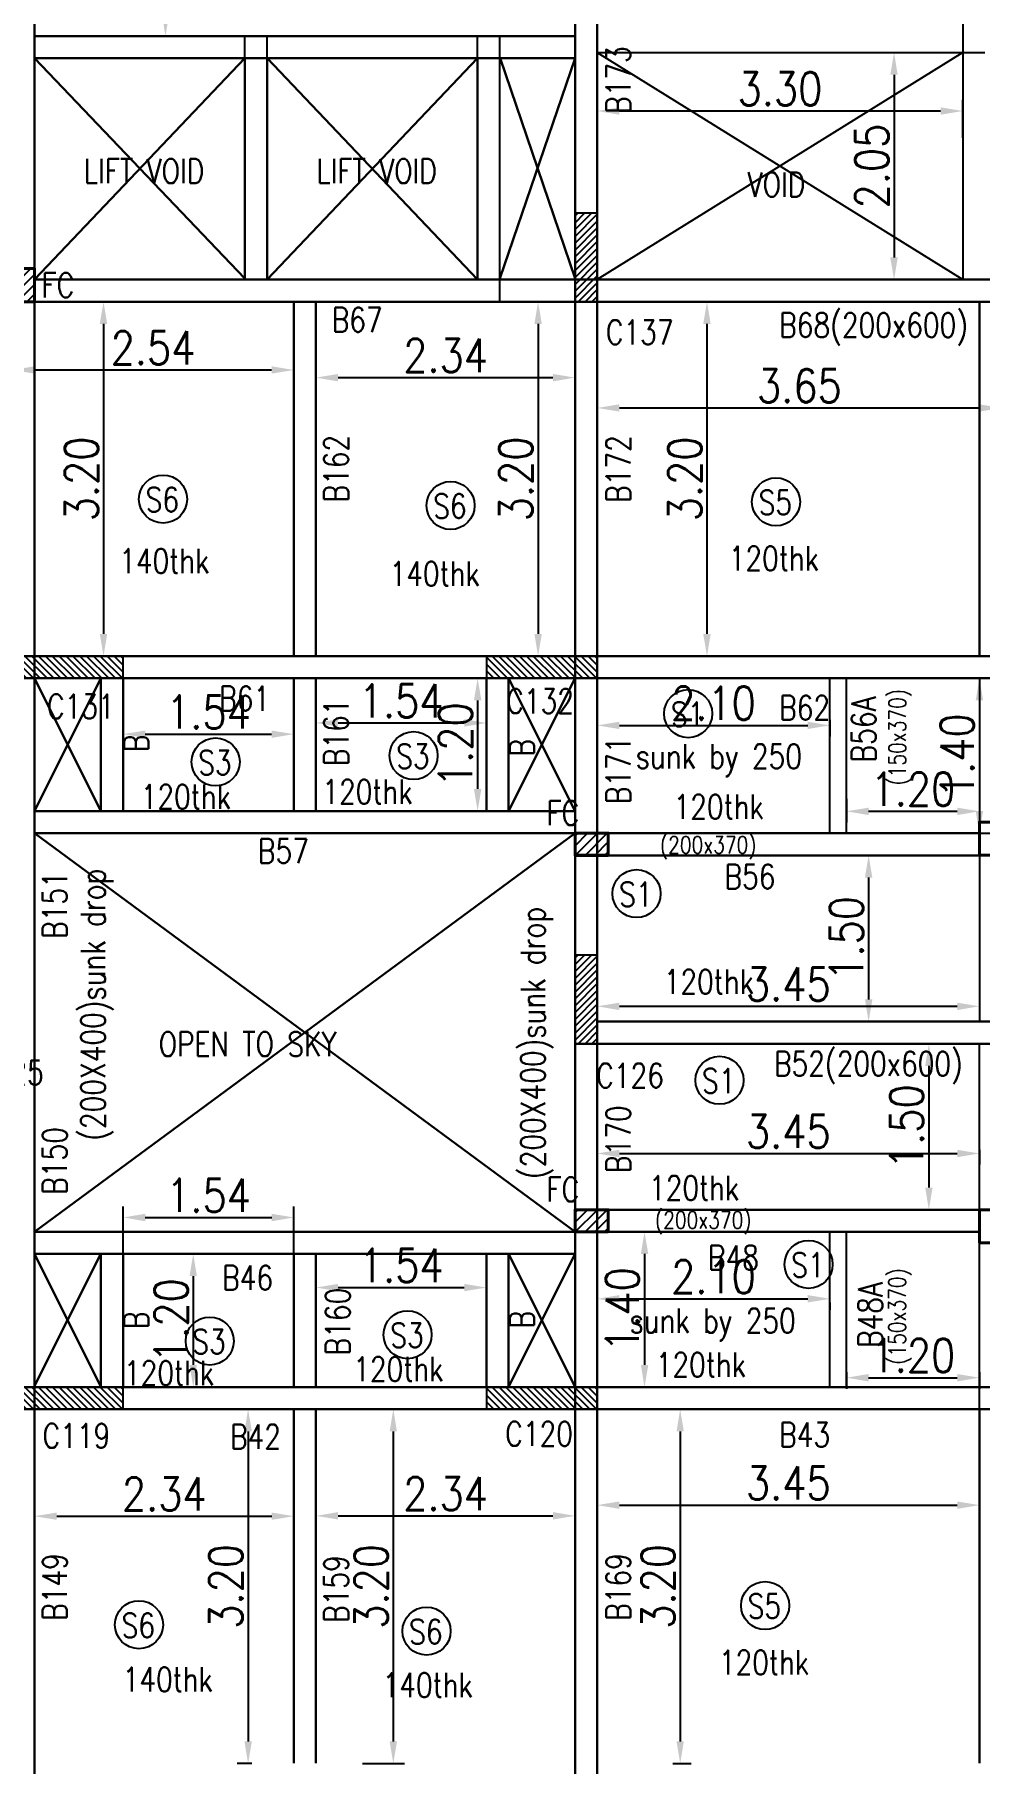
# Model space of a CAD drawing. Extents: x 461 to 37421, y -8279 to -202.
# Drawn here: x 37027.67 to 37036.2, y -8113.09 to -8097.48 of the extents above; entities that cross this region are included whole.
import ezdxf

# ---------------------------------------------------------------- set-up
doc = ezdxf.new("R2010")
doc.units = 0
doc.header["$MEASUREMENT"] = 0
doc.header["$PDMODE"] = 34
doc.header["$PDSIZE"] = 0.2
for name, color, linetype in [('COLNO', 4, 'Continuous'), ('DIM', 253, 'Continuous'), ('K-col', 1, 'Continuous'), ('WAL', 5, 'Continuous')]:
    doc.layers.add(name, color=color, linetype=linetype)
doc.layers.add('k-beam', color=6, linetype='Continuous', lineweight=30)
doc.styles.add('RS', font='ROMANS.shx', dxfattribs={"width": 0.85})
doc.dimstyles.new('DIM1', dxfattribs={"dimtxt": 0.3, "dimasz": 0.2, "dimexe": 0.1, "dimexo": 0.0625, "dimgap": 0.05, "dimtad": 1, "dimzin": 0, "dimdsep": 46, "dimtxsty": 'RS', "dimcen": 0.09, "dimclrd": 256, "dimclre": 256, "dimclrt": 12, "dimaunit": 1, "dimadec": 3, "dimazin": 0, "dimtfac": 1, "dimtofl": 0, "dimtmove": 2, "dimatfit": 3, "dimfxl": 1, "dimtolj": 1, "dimtzin": 0, "dimlwd": -1, "dimarcsym": 0})

# ---------------------------------------------------------------- blocks, each defined once
blk = doc.blocks.new('*D1313')
at = {"lineweight": -2, "transparency": 16777216}
for p, q in [((37032.749, -8100.756), (37032.749, -8100.95)), ((37036.399, -8100.756), (37036.399, -8100.95))]:
    blk.add_line(p, q, dxfattribs=at)
at = {"transparency": 16777216}
blk.add_line((37032.949, -8100.85), (37036.199, -8100.85), dxfattribs=at)
for points in [[(37032.949, -8100.817), (37032.949, -8100.883), (37032.749, -8100.85)], [(37036.199, -8100.817), (37036.199, -8100.883), (37036.399, -8100.85)]]:
    blk.add_solid(points, dxfattribs=at)
at = {"layer": 'Defpoints', "color": 0, "transparency": 16777216}
for p in [(37032.749, -8100.693), (37036.399, -8100.693), (37036.399, -8100.85)]:
    blk.add_point(p, dxfattribs=at)
at = {"color": 12, "transparency": 16777216, "insert": (37034.574, -8100.65), "char_height": 0.3, "attachment_point": 5, "style": 'RS'}
blk.add_mtext('\\A1;3.65', dxfattribs=at)
blk = doc.blocks.new('*D1314')
at = {"transparency": 16777216}
blk.add_line((37027.669, -8100.507), (37029.809, -8100.507), dxfattribs=at)
at = {"lineweight": -2, "transparency": 16777216}
for p, q in [((37027.469, -8100.545), (37027.469, -8100.607)), ((37030.009, -8100.545), (37030.009, -8100.607))]:
    blk.add_line(p, q, dxfattribs=at)
at = {"transparency": 16777216}
for points in [[(37027.669, -8100.474), (37027.669, -8100.54), (37027.469, -8100.507)], [(37029.809, -8100.474), (37029.809, -8100.54), (37030.009, -8100.507)]]:
    blk.add_solid(points, dxfattribs=at)
at = {"layer": 'Defpoints', "color": 0, "transparency": 16777216}
for p in [(37027.469, -8100.482), (37030.009, -8100.482), (37030.009, -8100.507)]:
    blk.add_point(p, dxfattribs=at)
at = {"color": 12, "transparency": 16777216, "insert": (37028.739, -8100.307), "char_height": 0.3, "attachment_point": 5, "style": 'RS'}
blk.add_mtext('\\A1;2.54', dxfattribs=at)
blk = doc.blocks.new('*D1317')
at = {"lineweight": -2, "transparency": 16777216}
for p, q in [((37035.137, -8104.891), (37035.099, -8104.891)), ((37035.137, -8106.392), (37035.099, -8106.392))]:
    blk.add_line(p, q, dxfattribs=at)
at = {"transparency": 16777216}
blk.add_line((37035.199, -8105.091), (37035.199, -8106.192), dxfattribs=at)
for points in [[(37035.166, -8105.091), (37035.233, -8105.091), (37035.199, -8104.891)], [(37035.166, -8106.192), (37035.233, -8106.192), (37035.199, -8106.392)]]:
    blk.add_solid(points, dxfattribs=at)
at = {"layer": 'Defpoints', "color": 0, "transparency": 16777216}
for p in [(37035.199, -8104.891), (37035.199, -8106.392), (37035.199, -8106.392)]:
    blk.add_point(p, dxfattribs=at)
at = {"color": 12, "transparency": 16777216, "insert": (37034.999, -8105.641), "char_height": 0.3, "attachment_point": 5, "rotation": 90, "style": 'RS'}
blk.add_mtext('\\A1;1.50', dxfattribs=at)
blk = doc.blocks.new('*D1318')
at = {"lineweight": -2, "transparency": 16777216}
for p, q in [((37031.687, -8103.291), (37031.569, -8103.291)), ((37031.687, -8104.491), (37031.569, -8104.491))]:
    blk.add_line(p, q, dxfattribs=at)
at = {"transparency": 16777216}
blk.add_line((37031.669, -8103.491), (37031.669, -8104.291), dxfattribs=at)
for points in [[(37031.636, -8103.491), (37031.703, -8103.491), (37031.669, -8103.291)], [(37031.636, -8104.291), (37031.703, -8104.291), (37031.669, -8104.491)]]:
    blk.add_solid(points, dxfattribs=at)
at = {"layer": 'Defpoints', "color": 0, "transparency": 16777216}
for p in [(37031.749, -8103.291), (37031.669, -8104.491), (37031.749, -8104.491)]:
    blk.add_point(p, dxfattribs=at)
at = {"color": 12, "transparency": 16777216, "insert": (37031.469, -8103.891), "char_height": 0.3, "attachment_point": 5, "rotation": 90, "style": 'RS'}
blk.add_mtext('\\A1;1.20', dxfattribs=at)
blk = doc.blocks.new('*D1357')
at = {"layer": 'Defpoints', "color": 0, "transparency": 16777216}
for p in [(37028.803, -8093.901), (37028.803, -8097.491), (37028.851, -8097.491)]:
    blk.add_point(p, dxfattribs=at)
at = {"layer": 'DIM', "lineweight": -2, "transparency": 16777216}
for p, q in [((37028.866, -8093.901), (37028.951, -8093.901)), ((37028.866, -8097.491), (37028.951, -8097.491))]:
    blk.add_line(p, q, dxfattribs=at)
at = {"layer": 'DIM', "transparency": 16777216}
blk.add_line((37028.851, -8094.101), (37028.851, -8097.291), dxfattribs=at)
for points in [[(37028.818, -8094.101), (37028.885, -8094.101), (37028.851, -8093.901)], [(37028.818, -8097.291), (37028.885, -8097.291), (37028.851, -8097.491)]]:
    blk.add_solid(points, dxfattribs=at)
at = {"layer": 'DIM', "color": 12, "transparency": 16777216, "insert": (37028.651, -8095.696), "char_height": 0.3, "attachment_point": 5, "rotation": 90, "style": 'RS'}
blk.add_mtext('\\A1;3.59', dxfattribs=at)
blk = doc.blocks.new('*D1387')
at = {"layer": 'Defpoints', "color": 0, "transparency": 16777216}
for p in [(37036.049, -8098.168), (37032.749, -8098.473), (37036.049, -8098.473)]:
    blk.add_point(p, dxfattribs=at)
at = {"layer": 'DIM', "lineweight": -2, "transparency": 16777216}
for p, q in [((37032.749, -8098.411), (37032.749, -8098.068)), ((37036.049, -8098.411), (37036.049, -8098.068))]:
    blk.add_line(p, q, dxfattribs=at)
at = {"layer": 'DIM', "transparency": 16777216}
blk.add_line((37032.949, -8098.168), (37035.849, -8098.168), dxfattribs=at)
for points in [[(37032.949, -8098.135), (37032.949, -8098.202), (37032.749, -8098.168)], [(37035.849, -8098.135), (37035.849, -8098.202), (37036.049, -8098.168)]]:
    blk.add_solid(points, dxfattribs=at)
at = {"layer": 'DIM', "color": 12, "transparency": 16777216, "insert": (37034.399, -8097.968), "char_height": 0.3, "attachment_point": 5, "style": 'RS'}
blk.add_mtext('\\A1;3.30', dxfattribs=at)
blk = doc.blocks.new('*D1388')
at = {"layer": 'Defpoints', "color": 0, "transparency": 16777216}
for p in [(37035.198, -8097.64), (37035.198, -8099.691), (37035.429, -8099.691)]:
    blk.add_point(p, dxfattribs=at)
at = {"layer": 'DIM', "lineweight": -2, "transparency": 16777216}
for p, q in [((37035.26, -8097.64), (37035.529, -8097.64)), ((37035.26, -8099.691), (37035.529, -8099.691))]:
    blk.add_line(p, q, dxfattribs=at)
at = {"layer": 'DIM', "transparency": 16777216}
blk.add_line((37035.429, -8097.84), (37035.429, -8099.491), dxfattribs=at)
for points in [[(37035.395, -8097.84), (37035.462, -8097.84), (37035.429, -8097.64)], [(37035.395, -8099.491), (37035.462, -8099.491), (37035.429, -8099.691)]]:
    blk.add_solid(points, dxfattribs=at)
at = {"layer": 'DIM', "color": 12, "transparency": 16777216, "insert": (37035.229, -8098.665), "char_height": 0.3, "attachment_point": 5, "rotation": 90, "style": 'RS'}
blk.add_mtext('\\A1;2.05', dxfattribs=at)
blk = doc.blocks.new('*D1400')
at = {"layer": 'Defpoints', "color": 0, "transparency": 16777216}
for p in [(37028.159, -8099.891), (37028.224, -8103.091), (37028.292, -8103.091)]:
    blk.add_point(p, dxfattribs=at)
at = {"layer": 'DIM', "lineweight": -2, "transparency": 16777216}
for p, q in [((37028.221, -8099.891), (37028.392, -8099.891)), ((37028.287, -8103.091), (37028.392, -8103.091))]:
    blk.add_line(p, q, dxfattribs=at)
at = {"layer": 'DIM', "transparency": 16777216}
blk.add_line((37028.292, -8100.091), (37028.292, -8102.891), dxfattribs=at)
for points in [[(37028.258, -8100.091), (37028.325, -8100.091), (37028.292, -8099.891)], [(37028.258, -8102.891), (37028.325, -8102.891), (37028.292, -8103.091)]]:
    blk.add_solid(points, dxfattribs=at)
at = {"layer": 'DIM', "color": 12, "transparency": 16777216, "insert": (37028.092, -8101.491), "char_height": 0.3, "attachment_point": 5, "rotation": 90, "style": 'RS'}
blk.add_mtext('\\A1;3.20', dxfattribs=at)
blk = doc.blocks.new('*D1401')
at = {"layer": 'Defpoints', "color": 0, "transparency": 16777216}
for p in [(37030.21, -8100.664), (37032.549, -8100.576), (37032.549, -8100.664)]:
    blk.add_point(p, dxfattribs=at)
at = {"layer": 'DIM', "lineweight": -2, "transparency": 16777216}
for p, q in [((37030.21, -8100.601), (37030.21, -8100.476)), ((37032.549, -8100.601), (37032.549, -8100.476))]:
    blk.add_line(p, q, dxfattribs=at)
at = {"layer": 'DIM', "transparency": 16777216}
blk.add_line((37030.41, -8100.576), (37032.349, -8100.576), dxfattribs=at)
for points in [[(37030.41, -8100.543), (37030.41, -8100.61), (37030.21, -8100.576)], [(37032.349, -8100.543), (37032.349, -8100.61), (37032.549, -8100.576)]]:
    blk.add_solid(points, dxfattribs=at)
at = {"layer": 'DIM', "color": 12, "transparency": 16777216, "insert": (37031.38, -8100.376), "char_height": 0.3, "attachment_point": 5, "style": 'RS'}
blk.add_mtext('\\A1;2.34', dxfattribs=at)
blk = doc.blocks.new('*D1402')
at = {"layer": 'Defpoints', "color": 0, "transparency": 16777216}
for p in [(37032.136, -8099.891), (37032.136, -8103.091), (37032.215, -8103.091)]:
    blk.add_point(p, dxfattribs=at)
at = {"layer": 'DIM', "lineweight": -2, "transparency": 16777216}
for p, q in [((37032.198, -8099.891), (37032.315, -8099.891)), ((37032.198, -8103.091), (37032.315, -8103.091))]:
    blk.add_line(p, q, dxfattribs=at)
at = {"layer": 'DIM', "transparency": 16777216}
blk.add_line((37032.215, -8100.091), (37032.215, -8102.891), dxfattribs=at)
for points in [[(37032.182, -8100.091), (37032.249, -8100.091), (37032.215, -8099.891)], [(37032.182, -8102.891), (37032.249, -8102.891), (37032.215, -8103.091)]]:
    blk.add_solid(points, dxfattribs=at)
at = {"layer": 'DIM', "color": 12, "transparency": 16777216, "insert": (37032.015, -8101.491), "char_height": 0.3, "attachment_point": 5, "rotation": 90, "style": 'RS'}
blk.add_mtext('\\A1;3.20', dxfattribs=at)
blk = doc.blocks.new('*D1403')
at = {"layer": 'Defpoints', "color": 0, "transparency": 16777216}
for p in [(37033.859, -8099.891), (37033.74, -8103.091), (37033.859, -8103.091)]:
    blk.add_point(p, dxfattribs=at)
at = {"layer": 'DIM', "lineweight": -2, "transparency": 16777216}
for p, q in [((37033.797, -8099.891), (37033.64, -8099.891)), ((37033.797, -8103.091), (37033.64, -8103.091))]:
    blk.add_line(p, q, dxfattribs=at)
at = {"layer": 'DIM', "transparency": 16777216}
blk.add_line((37033.74, -8100.091), (37033.74, -8102.891), dxfattribs=at)
for points in [[(37033.706, -8100.091), (37033.773, -8100.091), (37033.74, -8099.891)], [(37033.706, -8102.891), (37033.773, -8102.891), (37033.74, -8103.091)]]:
    blk.add_solid(points, dxfattribs=at)
at = {"layer": 'DIM', "color": 12, "transparency": 16777216, "insert": (37033.54, -8101.491), "char_height": 0.3, "attachment_point": 5, "rotation": 90, "style": 'RS'}
blk.add_mtext('\\A1;3.20', dxfattribs=at)
blk = doc.blocks.new('*D1412')
at = {"layer": 'Defpoints', "color": 0, "transparency": 16777216}
for p in [(37032.749, -8106.192), (37036.199, -8106.192), (37036.199, -8106.254)]:
    blk.add_point(p, dxfattribs=at)
at = {"layer": 'DIM', "lineweight": -2, "transparency": 16777216}
for p, q in [((37032.749, -8106.254), (37032.749, -8106.354)), ((37036.199, -8106.254), (37036.199, -8106.354))]:
    blk.add_line(p, q, dxfattribs=at)
at = {"layer": 'DIM', "transparency": 16777216}
blk.add_line((37032.949, -8106.254), (37035.999, -8106.254), dxfattribs=at)
for points in [[(37032.949, -8106.221), (37032.949, -8106.288), (37032.749, -8106.254)], [(37035.999, -8106.221), (37035.999, -8106.288), (37036.199, -8106.254)]]:
    blk.add_solid(points, dxfattribs=at)
at = {"layer": 'DIM', "color": 12, "transparency": 16777216, "insert": (37034.474, -8106.054), "char_height": 0.3, "attachment_point": 5, "style": 'RS'}
blk.add_mtext('\\A1;3.45', dxfattribs=at)
blk = doc.blocks.new('*D1421')
at = {"layer": 'Defpoints', "color": 0, "transparency": 16777216}
for p in [(37028.469, -8103.666), (37030.009, -8103.666), (37030.009, -8103.796)]:
    blk.add_point(p, dxfattribs=at)
at = {"layer": 'DIM', "lineweight": -2, "transparency": 16777216}
for p, q in [((37028.469, -8103.728), (37028.469, -8103.896)), ((37030.009, -8103.728), (37030.009, -8103.896))]:
    blk.add_line(p, q, dxfattribs=at)
at = {"layer": 'DIM', "transparency": 16777216}
blk.add_line((37028.669, -8103.796), (37029.809, -8103.796), dxfattribs=at)
for points in [[(37028.669, -8103.763), (37028.669, -8103.83), (37028.469, -8103.796)], [(37029.809, -8103.763), (37029.809, -8103.83), (37030.009, -8103.796)]]:
    blk.add_solid(points, dxfattribs=at)
at = {"layer": 'DIM', "color": 12, "transparency": 16777216, "insert": (37029.239, -8103.596), "char_height": 0.3, "attachment_point": 5, "style": 'RS'}
blk.add_mtext('\\A1;1.54', dxfattribs=at)
blk = doc.blocks.new('*D1422')
at = {"layer": 'Defpoints', "color": 0, "transparency": 16777216}
for p in [(37030.209, -8103.413), (37031.749, -8103.413), (37031.749, -8103.695)]:
    blk.add_point(p, dxfattribs=at)
at = {"layer": 'DIM', "lineweight": -2, "transparency": 16777216}
for p, q in [((37030.209, -8103.475), (37030.209, -8103.795)), ((37031.749, -8103.475), (37031.749, -8103.795))]:
    blk.add_line(p, q, dxfattribs=at)
at = {"layer": 'DIM', "transparency": 16777216}
blk.add_line((37030.409, -8103.695), (37031.549, -8103.695), dxfattribs=at)
for points in [[(37030.409, -8103.661), (37030.409, -8103.728), (37030.209, -8103.695)], [(37031.549, -8103.661), (37031.549, -8103.728), (37031.749, -8103.695)]]:
    blk.add_solid(points, dxfattribs=at)
at = {"layer": 'DIM', "color": 12, "transparency": 16777216, "insert": (37030.979, -8103.495), "char_height": 0.3, "attachment_point": 5, "style": 'RS'}
blk.add_mtext('\\A1;1.54', dxfattribs=at)
blk = doc.blocks.new('*D1423')
at = {"layer": 'Defpoints', "color": 0, "transparency": 16777216}
for p in [(37032.749, -8103.521), (37034.849, -8103.603), (37034.849, -8103.717)]:
    blk.add_point(p, dxfattribs=at)
at = {"layer": 'DIM', "lineweight": -2, "transparency": 16777216}
for p, q in [((37032.749, -8103.584), (37032.749, -8103.817)), ((37034.849, -8103.666), (37034.849, -8103.817))]:
    blk.add_line(p, q, dxfattribs=at)
at = {"layer": 'DIM', "transparency": 16777216}
blk.add_line((37032.949, -8103.717), (37034.649, -8103.717), dxfattribs=at)
for points in [[(37032.949, -8103.684), (37032.949, -8103.75), (37032.749, -8103.717)], [(37034.649, -8103.684), (37034.649, -8103.75), (37034.849, -8103.717)]]:
    blk.add_solid(points, dxfattribs=at)
at = {"layer": 'DIM', "color": 12, "transparency": 16777216, "insert": (37033.799, -8103.517), "char_height": 0.3, "attachment_point": 5, "style": 'RS'}
blk.add_mtext('\\A1;2.10', dxfattribs=at)
blk = doc.blocks.new('*D1424')
at = {"layer": 'Defpoints', "color": 0, "transparency": 16777216}
for p in [(37034.999, -8104.317), (37036.199, -8104.317), (37036.199, -8104.493)]:
    blk.add_point(p, dxfattribs=at)
at = {"layer": 'DIM', "lineweight": -2, "transparency": 16777216}
for p, q in [((37034.999, -8104.379), (37034.999, -8104.593)), ((37036.199, -8104.379), (37036.199, -8104.593))]:
    blk.add_line(p, q, dxfattribs=at)
at = {"layer": 'DIM', "transparency": 16777216}
blk.add_line((37035.199, -8104.493), (37035.999, -8104.493), dxfattribs=at)
for points in [[(37035.199, -8104.46), (37035.199, -8104.527), (37034.999, -8104.493)], [(37035.999, -8104.46), (37035.999, -8104.527), (37036.199, -8104.493)]]:
    blk.add_solid(points, dxfattribs=at)
at = {"layer": 'DIM', "color": 12, "transparency": 16777216, "insert": (37035.599, -8104.293), "char_height": 0.3, "attachment_point": 5, "style": 'RS'}
blk.add_mtext('\\A1;1.20', dxfattribs=at)
blk = doc.blocks.new('*D1425')
at = {"layer": 'Defpoints', "color": 0, "transparency": 16777216}
for p in [(37035.947, -8103.291), (37035.947, -8104.691), (37036.199, -8104.691)]:
    blk.add_point(p, dxfattribs=at)
at = {"layer": 'DIM', "lineweight": -2, "transparency": 16777216}
for p, q in [((37036.009, -8103.291), (37036.299, -8103.291)), ((37036.009, -8104.691), (37036.299, -8104.691))]:
    blk.add_line(p, q, dxfattribs=at)
at = {"layer": 'DIM', "transparency": 16777216}
blk.add_line((37036.199, -8103.491), (37036.199, -8104.491), dxfattribs=at)
for points in [[(37036.166, -8103.491), (37036.233, -8103.491), (37036.199, -8103.291)], [(37036.166, -8104.491), (37036.233, -8104.491), (37036.199, -8104.691)]]:
    blk.add_solid(points, dxfattribs=at)
at = {"layer": 'DIM', "color": 12, "transparency": 16777216, "insert": (37035.999, -8103.991), "char_height": 0.3, "attachment_point": 5, "rotation": 90, "style": 'RS'}
blk.add_mtext('\\A1;1.40', dxfattribs=at)
blk = doc.blocks.new('*D1431')
at = {"layer": 'Defpoints', "color": 0, "transparency": 16777216}
for p in [(37032.749, -8107.487), (37036.199, -8107.487), (37036.199, -8107.583)]:
    blk.add_point(p, dxfattribs=at)
at = {"layer": 'DIM', "lineweight": -2, "transparency": 16777216}
for p, q in [((37032.749, -8107.55), (37032.749, -8107.683)), ((37036.199, -8107.55), (37036.199, -8107.683))]:
    blk.add_line(p, q, dxfattribs=at)
at = {"layer": 'DIM', "transparency": 16777216}
blk.add_line((37032.949, -8107.583), (37035.999, -8107.583), dxfattribs=at)
for points in [[(37032.949, -8107.55), (37032.949, -8107.617), (37032.749, -8107.583)], [(37035.999, -8107.55), (37035.999, -8107.617), (37036.199, -8107.583)]]:
    blk.add_solid(points, dxfattribs=at)
at = {"layer": 'DIM', "color": 12, "transparency": 16777216, "insert": (37034.474, -8107.383), "char_height": 0.3, "attachment_point": 5, "style": 'RS'}
blk.add_mtext('\\A1;3.45', dxfattribs=at)
blk = doc.blocks.new('*D1432')
at = {"layer": 'Defpoints', "color": 0, "transparency": 16777216}
for p in [(37035.773, -8106.592), (37035.743, -8108.091), (37035.773, -8108.091)]:
    blk.add_point(p, dxfattribs=at)
at = {"layer": 'DIM', "lineweight": -2, "transparency": 16777216}
for p, q in [((37035.711, -8106.592), (37035.643, -8106.592)), ((37035.711, -8108.091), (37035.643, -8108.091))]:
    blk.add_line(p, q, dxfattribs=at)
at = {"layer": 'DIM', "transparency": 16777216}
blk.add_line((37035.743, -8106.792), (37035.743, -8107.891), dxfattribs=at)
for points in [[(37035.71, -8106.792), (37035.777, -8106.792), (37035.743, -8106.592)], [(37035.71, -8107.891), (37035.777, -8107.891), (37035.743, -8108.091)]]:
    blk.add_solid(points, dxfattribs=at)
at = {"layer": 'DIM', "color": 12, "transparency": 16777216, "insert": (37035.543, -8107.341), "char_height": 0.3, "attachment_point": 5, "rotation": 90, "style": 'RS'}
blk.add_mtext('\\A1;1.50', dxfattribs=at)
blk = doc.blocks.new('*D1433')
at = {"layer": 'Defpoints', "color": 0, "transparency": 16777216}
for p in [(37034.999, -8109.496), (37036.199, -8109.496), (37036.199, -8109.608)]:
    blk.add_point(p, dxfattribs=at)
at = {"layer": 'DIM', "lineweight": -2, "transparency": 16777216}
for p, q in [((37034.999, -8109.558), (37034.999, -8109.708)), ((37036.199, -8109.558), (37036.199, -8109.708))]:
    blk.add_line(p, q, dxfattribs=at)
at = {"layer": 'DIM', "transparency": 16777216}
blk.add_line((37035.199, -8109.608), (37035.999, -8109.608), dxfattribs=at)
for points in [[(37035.199, -8109.575), (37035.199, -8109.642), (37034.999, -8109.608)], [(37035.999, -8109.575), (37035.999, -8109.642), (37036.199, -8109.608)]]:
    blk.add_solid(points, dxfattribs=at)
at = {"layer": 'DIM', "color": 12, "transparency": 16777216, "insert": (37035.599, -8109.408), "char_height": 0.3, "attachment_point": 5, "style": 'RS'}
blk.add_mtext('\\A1;1.20', dxfattribs=at)
blk = doc.blocks.new('*D1434')
at = {"layer": 'Defpoints', "color": 0, "transparency": 16777216}
for p in [(37032.749, -8108.866), (37034.849, -8108.866), (37034.849, -8108.896)]:
    blk.add_point(p, dxfattribs=at)
at = {"layer": 'DIM', "lineweight": -2, "transparency": 16777216}
for p, q in [((37032.749, -8108.928), (37032.749, -8108.996)), ((37034.849, -8108.928), (37034.849, -8108.996))]:
    blk.add_line(p, q, dxfattribs=at)
at = {"layer": 'DIM', "transparency": 16777216}
blk.add_line((37032.949, -8108.896), (37034.649, -8108.896), dxfattribs=at)
for points in [[(37032.949, -8108.862), (37032.949, -8108.929), (37032.749, -8108.896)], [(37034.649, -8108.862), (37034.649, -8108.929), (37034.849, -8108.896)]]:
    blk.add_solid(points, dxfattribs=at)
at = {"layer": 'DIM', "color": 12, "transparency": 16777216, "insert": (37033.799, -8108.696), "char_height": 0.3, "attachment_point": 5, "style": 'RS'}
blk.add_mtext('\\A1;2.10', dxfattribs=at)
blk = doc.blocks.new('*D1435')
at = {"layer": 'Defpoints', "color": 0, "transparency": 16777216}
for p in [(37033.049, -8108.291), (37033.049, -8109.693), (37033.176, -8109.693)]:
    blk.add_point(p, dxfattribs=at)
at = {"layer": 'DIM', "lineweight": -2, "transparency": 16777216}
for p, q in [((37033.112, -8108.291), (37033.276, -8108.291)), ((37033.112, -8109.693), (37033.276, -8109.693))]:
    blk.add_line(p, q, dxfattribs=at)
at = {"layer": 'DIM', "transparency": 16777216}
blk.add_line((37033.176, -8108.491), (37033.176, -8109.493), dxfattribs=at)
for points in [[(37033.143, -8108.491), (37033.21, -8108.491), (37033.176, -8108.291)], [(37033.143, -8109.493), (37033.21, -8109.493), (37033.176, -8109.693)]]:
    blk.add_solid(points, dxfattribs=at)
at = {"layer": 'DIM', "color": 12, "transparency": 16777216, "insert": (37032.976, -8108.992), "char_height": 0.3, "attachment_point": 5, "rotation": 90, "style": 'RS'}
blk.add_mtext('\\A1;1.40', dxfattribs=at)
blk = doc.blocks.new('*D1436')
at = {"layer": 'Defpoints', "color": 0, "transparency": 16777216}
for p in [(37030.21, -8108.64), (37031.749, -8108.64), (37031.749, -8108.794)]:
    blk.add_point(p, dxfattribs=at)
at = {"layer": 'DIM', "lineweight": -2, "transparency": 16777216}
for p, q in [((37030.21, -8108.703), (37030.21, -8108.894)), ((37031.749, -8108.703), (37031.749, -8108.894))]:
    blk.add_line(p, q, dxfattribs=at)
at = {"layer": 'DIM', "transparency": 16777216}
blk.add_line((37030.41, -8108.794), (37031.549, -8108.794), dxfattribs=at)
for points in [[(37030.41, -8108.761), (37030.41, -8108.827), (37030.21, -8108.794)], [(37031.549, -8108.761), (37031.549, -8108.827), (37031.749, -8108.794)]]:
    blk.add_solid(points, dxfattribs=at)
at = {"layer": 'DIM', "color": 12, "transparency": 16777216, "insert": (37030.98, -8108.594), "char_height": 0.3, "attachment_point": 5, "style": 'RS'}
blk.add_mtext('\\A1;1.54', dxfattribs=at)
blk = doc.blocks.new('*D1437')
at = {"layer": 'Defpoints', "color": 0, "transparency": 16777216}
for p in [(37030.01, -8108.161), (37028.469, -8108.646), (37030.01, -8108.646)]:
    blk.add_point(p, dxfattribs=at)
at = {"layer": 'DIM', "lineweight": -2, "transparency": 16777216}
for p, q in [((37028.469, -8108.584), (37028.469, -8108.061)), ((37030.01, -8108.584), (37030.01, -8108.061))]:
    blk.add_line(p, q, dxfattribs=at)
at = {"layer": 'DIM', "transparency": 16777216}
blk.add_line((37028.669, -8108.161), (37029.81, -8108.161), dxfattribs=at)
for points in [[(37028.669, -8108.128), (37028.669, -8108.195), (37028.469, -8108.161)], [(37029.81, -8108.128), (37029.81, -8108.195), (37030.01, -8108.161)]]:
    blk.add_solid(points, dxfattribs=at)
at = {"layer": 'DIM', "color": 12, "transparency": 16777216, "insert": (37029.24, -8107.961), "char_height": 0.3, "attachment_point": 5, "style": 'RS'}
blk.add_mtext('\\A1;1.54', dxfattribs=at)
blk = doc.blocks.new('*D1438')
at = {"layer": 'Defpoints', "color": 0, "transparency": 16777216}
for p in [(37028.944, -8108.491), (37028.944, -8109.693), (37029.102, -8109.693)]:
    blk.add_point(p, dxfattribs=at)
at = {"layer": 'DIM', "lineweight": -2, "transparency": 16777216}
for p, q in [((37029.007, -8108.491), (37029.202, -8108.491)), ((37029.007, -8109.693), (37029.202, -8109.693))]:
    blk.add_line(p, q, dxfattribs=at)
at = {"layer": 'DIM', "transparency": 16777216}
blk.add_line((37029.102, -8108.691), (37029.102, -8109.493), dxfattribs=at)
for points in [[(37029.068, -8108.691), (37029.135, -8108.691), (37029.102, -8108.491)], [(37029.068, -8109.493), (37029.135, -8109.493), (37029.102, -8109.693)]]:
    blk.add_solid(points, dxfattribs=at)
at = {"layer": 'DIM', "color": 12, "transparency": 16777216, "insert": (37028.902, -8109.092), "char_height": 0.3, "attachment_point": 5, "rotation": 90, "style": 'RS'}
blk.add_mtext('\\A1;1.20', dxfattribs=at)
blk = doc.blocks.new('*D1446')
at = {"layer": 'Defpoints', "color": 0, "transparency": 16777216}
for p in [(37027.669, -8110.859), (37030.01, -8110.859), (37030.01, -8110.859)]:
    blk.add_point(p, dxfattribs=at)
at = {"layer": 'DIM', "lineweight": -2, "transparency": 16777216}
for p, q in [((37027.669, -8110.796), (37027.669, -8110.759)), ((37030.01, -8110.796), (37030.01, -8110.759))]:
    blk.add_line(p, q, dxfattribs=at)
at = {"layer": 'DIM', "transparency": 16777216}
blk.add_line((37027.869, -8110.859), (37029.81, -8110.859), dxfattribs=at)
for points in [[(37027.869, -8110.826), (37027.869, -8110.892), (37027.669, -8110.859)], [(37029.81, -8110.826), (37029.81, -8110.892), (37030.01, -8110.859)]]:
    blk.add_solid(points, dxfattribs=at)
at = {"layer": 'DIM', "color": 12, "transparency": 16777216, "insert": (37028.84, -8110.659), "char_height": 0.3, "attachment_point": 5, "style": 'RS'}
blk.add_mtext('\\A1;2.34', dxfattribs=at)
blk = doc.blocks.new('*D1447')
at = {"layer": 'Defpoints', "color": 0, "transparency": 16777216}
for p in [(37029.692, -8109.893), (37029.597, -8113.093), (37029.692, -8113.093)]:
    blk.add_point(p, dxfattribs=at)
at = {"layer": 'DIM', "lineweight": -2, "transparency": 16777216}
for p, q in [((37029.63, -8109.893), (37029.497, -8109.893)), ((37029.63, -8113.093), (37029.497, -8113.093))]:
    blk.add_line(p, q, dxfattribs=at)
at = {"layer": 'DIM', "transparency": 16777216}
blk.add_line((37029.597, -8110.093), (37029.597, -8112.893), dxfattribs=at)
for points in [[(37029.564, -8110.093), (37029.631, -8110.093), (37029.597, -8109.893)], [(37029.564, -8112.893), (37029.631, -8112.893), (37029.597, -8113.093)]]:
    blk.add_solid(points, dxfattribs=at)
at = {"layer": 'DIM', "color": 12, "transparency": 16777216, "insert": (37029.397, -8111.493), "char_height": 0.3, "attachment_point": 5, "rotation": 90, "style": 'RS'}
blk.add_mtext('\\A1;3.20', dxfattribs=at)
blk = doc.blocks.new('*D1448')
at = {"layer": 'Defpoints', "color": 0, "transparency": 16777216}
for p in [(37030.21, -8110.856), (37032.549, -8110.856), (37032.549, -8110.856)]:
    blk.add_point(p, dxfattribs=at)
at = {"layer": 'DIM', "lineweight": -2, "transparency": 16777216}
for p, q in [((37032.549, -8110.793), (37032.549, -8110.756)), ((37030.21, -8110.918), (37030.21, -8110.956))]:
    blk.add_line(p, q, dxfattribs=at)
at = {"layer": 'DIM', "transparency": 16777216}
blk.add_line((37030.41, -8110.856), (37032.349, -8110.856), dxfattribs=at)
for points in [[(37030.41, -8110.822), (37030.41, -8110.889), (37030.21, -8110.856)], [(37032.349, -8110.822), (37032.349, -8110.889), (37032.549, -8110.856)]]:
    blk.add_solid(points, dxfattribs=at)
at = {"layer": 'DIM', "color": 12, "transparency": 16777216, "insert": (37031.38, -8110.656), "char_height": 0.3, "attachment_point": 5, "style": 'RS'}
blk.add_mtext('\\A1;2.34', dxfattribs=at)
blk = doc.blocks.new('*D1449')
at = {"layer": 'Defpoints', "color": 0, "transparency": 16777216}
for p in [(37030.569, -8109.893), (37030.569, -8113.093), (37030.908, -8113.093)]:
    blk.add_point(p, dxfattribs=at)
at = {"layer": 'DIM', "lineweight": -2, "transparency": 16777216}
for p, q in [((37030.631, -8109.893), (37031.008, -8109.893)), ((37030.631, -8113.093), (37031.008, -8113.093))]:
    blk.add_line(p, q, dxfattribs=at)
at = {"layer": 'DIM', "transparency": 16777216}
blk.add_line((37030.908, -8110.093), (37030.908, -8112.893), dxfattribs=at)
for points in [[(37030.875, -8110.093), (37030.941, -8110.093), (37030.908, -8109.893)], [(37030.875, -8112.893), (37030.941, -8112.893), (37030.908, -8113.093)]]:
    blk.add_solid(points, dxfattribs=at)
at = {"layer": 'DIM', "color": 12, "transparency": 16777216, "insert": (37030.708, -8111.493), "char_height": 0.3, "attachment_point": 5, "rotation": 90, "style": 'RS'}
blk.add_mtext('\\A1;3.20', dxfattribs=at)
blk = doc.blocks.new('*D1450')
at = {"layer": 'Defpoints', "color": 0, "transparency": 16777216}
for p in [(37032.749, -8110.683), (37036.199, -8110.683), (37036.199, -8110.759)]:
    blk.add_point(p, dxfattribs=at)
at = {"layer": 'DIM', "lineweight": -2, "transparency": 16777216}
for p, q in [((37032.749, -8110.745), (37032.749, -8110.859)), ((37036.199, -8110.745), (37036.199, -8110.859))]:
    blk.add_line(p, q, dxfattribs=at)
at = {"layer": 'DIM', "transparency": 16777216}
blk.add_line((37032.949, -8110.759), (37035.999, -8110.759), dxfattribs=at)
for points in [[(37032.949, -8110.726), (37032.949, -8110.793), (37032.749, -8110.759)], [(37035.999, -8110.726), (37035.999, -8110.793), (37036.199, -8110.759)]]:
    blk.add_solid(points, dxfattribs=at)
at = {"layer": 'DIM', "color": 12, "transparency": 16777216, "insert": (37034.474, -8110.559), "char_height": 0.3, "attachment_point": 5, "style": 'RS'}
blk.add_mtext('\\A1;3.45', dxfattribs=at)
blk = doc.blocks.new('*D1451')
at = {"layer": 'Defpoints', "color": 0, "transparency": 16777216}
for p in [(37033.371, -8109.893), (37033.371, -8113.093), (37033.498, -8113.093)]:
    blk.add_point(p, dxfattribs=at)
at = {"layer": 'DIM', "lineweight": -2, "transparency": 16777216}
for p, q in [((37033.433, -8109.893), (37033.598, -8109.893)), ((37033.433, -8113.093), (37033.598, -8113.093))]:
    blk.add_line(p, q, dxfattribs=at)
at = {"layer": 'DIM', "transparency": 16777216}
blk.add_line((37033.498, -8110.093), (37033.498, -8112.893), dxfattribs=at)
for points in [[(37033.465, -8110.093), (37033.531, -8110.093), (37033.498, -8109.893)], [(37033.465, -8112.893), (37033.531, -8112.893), (37033.498, -8113.093)]]:
    blk.add_solid(points, dxfattribs=at)
at = {"layer": 'DIM', "color": 12, "transparency": 16777216, "insert": (37033.298, -8111.493), "char_height": 0.3, "attachment_point": 5, "rotation": 90, "style": 'RS'}
blk.add_mtext('\\A1;3.20', dxfattribs=at)

msp = doc.modelspace()

# ---------------------------------------------------------------- hatches: boundary and pattern name
h = msp.add_hatch()
h.set_pattern_fill('ANSI31', color=1, scale=0.5)
h.set_pattern_definition([(45, (-73.5846, -151.4797), (-0.04419417382, 0.04419417382), [])])
h.paths.add_polyline_path([(37027.669, -8099.591), (37027.469, -8099.591), (37027.469, -8099.891), (37027.669, -8099.891)])
h = msp.add_hatch()
h.set_pattern_fill('ANSI31', color=1, scale=0.5)
h.set_pattern_definition([(45, (-68.404606, -148.0297), (-0.04419417382, 0.04419417382), [])])
h.paths.add_polyline_path([(37032.849, -8104.691), (37032.649, -8104.691), (37032.649, -8104.891), (37032.849, -8104.891)])
h.paths.add_polyline_path([(37032.649, -8104.691), (37032.549, -8104.691), (37032.549, -8104.891), (37032.649, -8104.891)])
h = msp.add_hatch()
h.set_pattern_fill('ANSI31', color=1, scale=0.5)
h.set_pattern_definition([(45, (-68.404606, -151.4297), (-0.04419417382, 0.04419417382), [])])
h.paths.add_polyline_path([(37032.849, -8108.091), (37032.649, -8108.091), (37032.649, -8108.291), (37032.849, -8108.291)])
h.paths.add_polyline_path([(37032.649, -8108.091), (37032.549, -8108.091), (37032.549, -8108.291), (37032.649, -8108.291)])
at = {"layer": 'K-col'}
h = msp.add_hatch(dxfattribs=at)
h.set_pattern_fill('ANSI31', color=256, scale=0.35, style=0)
h.set_pattern_definition([(45, (-342.80458, 106.33284), (-0.030935921677, 0.030935921677), [])])
h.paths.add_polyline_path([(37032.749, -8099.091), (37032.549, -8099.091), (37032.549, -8099.891), (37032.749, -8099.891)])
h = msp.add_hatch(dxfattribs=at)
h.set_pattern_fill('ANSI31', color=256, scale=0.35, angle=-90, style=0)
h.set_pattern_definition([(315, (-342.717224, 97.72772), (0.030935921677, 0.030935921677), [])])
h.paths.add_polyline_path([(37027.469, -8103.091), (37027.469, -8103.291), (37028.469, -8103.291), (37028.469, -8103.091)])
h = msp.add_hatch(dxfattribs=at)
h.set_pattern_fill('ANSI31', color=256, scale=0.35, angle=-90, style=0)
h.set_pattern_definition([(315, (-338.437224, 97.72772), (0.030935921677, 0.030935921677), [])])
h.paths.add_polyline_path([(37031.749, -8103.091), (37031.749, -8103.291), (37032.749, -8103.291), (37032.749, -8103.091)])
h = msp.add_hatch(dxfattribs=at)
h.set_pattern_fill('ANSI31', color=256, scale=0.35, style=0)
h.set_pattern_definition([(45, (-342.80458, 99.63191), (-0.030935921677, 0.030935921677), [])])
h.paths.add_polyline_path([(37032.749, -8105.792), (37032.549, -8105.792), (37032.549, -8106.592), (37032.749, -8106.592)])
h = msp.add_hatch(dxfattribs=at)
h.set_pattern_fill('ANSI31', color=256, scale=0.35, angle=-90, style=0)
h.set_pattern_definition([(315, (-342.717224, 91.125863), (0.030935921677, 0.030935921677), [])])
h.paths.add_polyline_path([(37027.469, -8109.693), (37027.469, -8109.893), (37028.469, -8109.893), (37028.469, -8109.693)])
h = msp.add_hatch(dxfattribs=at)
h.set_pattern_fill('ANSI31', color=256, scale=0.35, angle=-90, style=0)
h.set_pattern_definition([(315, (-338.437224, 91.125863), (0.030935921677, 0.030935921677), [])])
h.paths.add_polyline_path([(37031.749, -8109.693), (37031.749, -8109.893), (37032.749, -8109.893), (37032.749, -8109.693)])

# ---------------------------------------------------------------- linework, layer by layer
at = {"color": 3}
for p, q in [((37036.049, -8096.441), (37036.049, -8099.691)), ((37032.749, -8097.64), (37036.248, -8097.64)), ((37034.849, -8104.69), (37034.849, -8103.29)), ((37034.999, -8104.69), (37034.999, -8103.29)), ((37036.199, -8103.291), (37036.199, -8106.392)), ((37036.199, -8109.891), (37036.199, -8106.592)), ((37034.849, -8109.691), (37034.849, -8108.291)), ((37034.999, -8109.691), (37034.999, -8108.291))]:
    msp.add_line(p, q, dxfattribs=at)
for p, q in [((37032.749, -8097.64), (37036.049, -8099.69)), ((37036.049, -8097.64), (37032.749, -8099.69))]:
    msp.add_line(p, q)
at = {"color": 1, "lineweight": 40}
for points in [[(37027.469, -8099.891), (37027.669, -8099.891), (37027.669, -8099.591), (37027.469, -8099.591)], [(37032.849, -8104.891), (37032.849, -8104.691), (37032.549, -8104.691), (37032.549, -8104.891)], [(37036.199, -8104.89), (37036.399, -8104.89), (37036.399, -8104.59), (37036.199, -8104.59)], [(37032.849, -8108.291), (37032.849, -8108.091), (37032.549, -8108.091), (37032.549, -8108.291)], [(37036.199, -8108.391), (37036.399, -8108.391), (37036.399, -8108.091), (37036.199, -8108.091)]]:
    msp.add_lwpolyline(points, close=True, dxfattribs=at)
at = {"color": 3, "lineweight": 40}
for points in [[(37032.849, -8104.89), (37032.849, -8104.69), (37032.549, -8104.69), (37032.549, -8104.89)], [(37036.199, -8104.89), (37036.399, -8104.89), (37036.399, -8104.59), (37036.199, -8104.59)], [(37032.849, -8108.291), (37032.849, -8108.091), (37032.549, -8108.091), (37032.549, -8108.291)], [(37036.199, -8108.391), (37036.399, -8108.391), (37036.399, -8108.091), (37036.199, -8108.091)]]:
    msp.add_lwpolyline(points, close=True, dxfattribs=at)
for centre in [(37028.829, -8101.673), (37031.425, -8101.731), (37034.363, -8101.698), (37033.57, -8103.611), (37031.091, -8103.99), (37029.304, -8104.047), (37033.104, -8105.236), (37033.853, -8106.922), (37034.657, -8108.585), (37029.251, -8109.277), (37031.037, -8109.22), (37034.265, -8111.666), (37028.612, -8111.839), (37031.208, -8111.897)]:
    msp.add_circle(centre, 0.217)
at = {"layer": 'k-beam'}
for p, q in [((37027.669, -8082.191), (37027.669, -8097.691)), ((37032.549, -8116.541), (37032.549, -8096.241)), ((37032.749, -8116.541), (37032.749, -8096.241)), ((37027.669, -8097.491), (37027.669, -8116.741)), ((37027.669, -8097.491), (37032.549, -8097.491)), ((37027.669, -8097.691), (37032.549, -8097.691)), ((37027.669, -8097.691), (37027.669, -8099.691)), ((37027.669, -8097.691), (37029.569, -8099.68)), ((37029.569, -8097.691), (37027.669, -8099.691)), ((37029.569, -8099.68), (37029.569, -8097.691)), ((37029.769, -8097.691), (37029.769, -8099.691)), ((37029.769, -8097.691), (37031.669, -8099.691)), ((37031.669, -8097.691), (37029.769, -8099.691)), ((37031.669, -8097.691), (37031.669, -8099.691)), ((37032.549, -8097.691), (37031.869, -8099.68)), ((37031.873, -8097.691), (37032.549, -8099.68)), ((37040.049, -8099.691), (37027.669, -8099.691)), ((37027.669, -8099.891), (37040.049, -8099.891)), ((37030.009, -8099.891), (37030.01, -8103.091)), ((37030.21, -8103.091), (37030.21, -8099.891)), ((37036.199, -8099.891), (37036.199, -8103.091)), ((37018.669, -8103.091), (37041.549, -8103.091)), ((37018.669, -8103.291), (37041.549, -8103.291)), ((37028.269, -8103.291), (37027.669, -8104.491)), ((37028.269, -8104.491), (37027.669, -8103.291)), ((37028.269, -8103.291), (37028.269, -8104.491)), ((37028.469, -8103.291), (37028.469, -8104.491)), ((37030.009, -8103.291), (37030.009, -8104.491)), ((37030.209, -8103.291), (37030.209, -8104.491)), ((37031.749, -8103.291), (37031.749, -8104.491)), ((37031.949, -8103.291), (37031.949, -8104.491)), ((37031.949, -8103.291), (37032.549, -8104.491)), ((37032.549, -8103.291), (37031.949, -8104.491)), ((37032.549, -8104.491), (37027.669, -8104.491)), ((37032.549, -8104.691), (37027.669, -8104.691)), ((37027.669, -8104.691), (37032.549, -8108.291)), ((37032.549, -8104.691), (37027.669, -8108.291)), ((37032.749, -8104.691), (37036.199, -8104.691)), ((37036.199, -8104.891), (37032.749, -8104.891)), ((37032.749, -8106.392), (37041.549, -8106.392)), ((37041.549, -8106.592), (37032.549, -8106.592)), ((37036.199, -8108.091), (37032.749, -8108.091)), ((37032.549, -8108.291), (37027.669, -8108.291)), ((37032.749, -8108.291), (37036.199, -8108.291)), ((37032.549, -8108.491), (37027.669, -8108.491)), ((37027.669, -8108.491), (37028.269, -8109.691)), ((37027.669, -8109.682), (37028.269, -8108.491)), ((37028.269, -8108.491), (37028.269, -8109.691)), ((37028.469, -8108.491), (37028.469, -8109.691)), ((37030.01, -8108.491), (37030.01, -8109.691)), ((37030.21, -8108.491), (37030.21, -8109.691)), ((37031.749, -8108.491), (37031.749, -8109.691)), ((37031.949, -8108.491), (37031.949, -8109.691)), ((37031.949, -8109.691), (37032.549, -8108.491)), ((37031.949, -8108.491), (37032.549, -8109.691)), ((37018.869, -8109.693), (37041.549, -8109.693)), ((37020.169, -8109.893), (37041.549, -8109.893)), ((37030.01, -8113.091), (37030.01, -8109.891)), ((37030.21, -8113.091), (37030.21, -8109.891)), ((37036.199, -8113.091), (37036.199, -8109.891))]:
    msp.add_line(p, q, dxfattribs=at)
at = {"layer": 'K-col'}
for points in [[(37032.549, -8099.891), (37032.749, -8099.891), (37032.749, -8099.091), (37032.549, -8099.091)], [(37027.469, -8103.091), (37027.469, -8103.291), (37028.469, -8103.291), (37028.469, -8103.091)], [(37031.749, -8103.091), (37031.749, -8103.291), (37032.749, -8103.291), (37032.749, -8103.091)], [(37032.549, -8106.592), (37032.749, -8106.592), (37032.749, -8105.792), (37032.549, -8105.792)], [(37027.469, -8109.693), (37027.469, -8109.893), (37028.469, -8109.893), (37028.469, -8109.693)], [(37031.749, -8109.693), (37031.749, -8109.893), (37032.749, -8109.893), (37032.749, -8109.693)]]:
    msp.add_lwpolyline(points, close=True, dxfattribs=at)
at = {"layer": 'WAL'}
for p, q in [((37027.669, -8099.691), (37027.669, -8097.491)), ((37031.869, -8097.491), (37027.669, -8097.491)), ((37029.569, -8099.691), (37029.569, -8097.491)), ((37029.769, -8099.691), (37029.769, -8097.491)), ((37031.669, -8099.691), (37031.669, -8097.491)), ((37031.869, -8099.891), (37031.869, -8097.491)), ((37031.869, -8097.691), (37027.669, -8097.691)), ((37029.569, -8099.691), (37027.669, -8099.691)), ((37031.669, -8099.694), (37027.669, -8099.694)), ((37031.669, -8099.691), (37029.769, -8099.691)), ((37031.869, -8099.891), (37027.669, -8099.891))]:
    msp.add_line(p, q, dxfattribs=at)

# ---------------------------------------------------------------- texts
at = {"layer": 'COLNO', "color": 3, "lineweight": -3, "style": 'RS', "width": 0.8}
for s, height, rotation, p in [('B173', 0.22, 89.9918, (37033.049, -8098.194)), ('VOID', 0.22, 359.9918, (37034.107, -8098.942)), ('B67', 0.22, 359.9918, (37030.352, -8100.164)), ('B68(200x600)', 0.22, 359.9918, (37034.392, -8100.212)), ('B162', 0.22, 89.9918, (37030.502, -8101.704)), ('B172', 0.22, 89.9918, (37033.049, -8101.708)), ('140thk', 0.22, 359.9918, (37028.433, -8102.342)), ('120thk', 0.22, 359.9918, (37033.936, -8102.319)), ('140thk', 0.22, 359.9918, (37030.874, -8102.457)), ('B61', 0.22, 359.9918, (37029.336, -8103.584)), ('B62', 0.22, 359.9918, (37034.392, -8103.668)), ('B56A', 0.22, 89.9918, (37035.265, -8104.051)), ('(150x370)', 0.154, 89.9918, (37035.535, -8104.26)), ('B161', 0.22, 89.9918, (37030.502, -8104.085)), ('B', 0.22, 89.9918, (37028.698, -8103.959)), ('B', 0.22, 89.9918, (37032.181, -8103.999)), ('B171', 0.22, 89.9918, (37033.049, -8104.428)), ('sunk by 250', 0.22, 359.9918, (37033.097, -8104.106)), ('120thk', 0.22, 359.9918, (37028.627, -8104.471)), ('120thk', 0.22, 359.9918, (37030.267, -8104.426)), ('120thk', 0.22, 359.9918, (37033.438, -8104.562)), ('(200x370)', 0.154, 359.9918, (37033.316, -8104.873)), ('B57', 0.22, 359.9918, (37029.686, -8104.961)), ('(200X400)sunk drop', 0.22, 89.9918, (37028.307, -8107.469)), ('B56', 0.22, 359.9918, (37033.898, -8105.192)), ('B151', 0.22, 89.9918, (37027.962, -8105.645)), ('(200X400)sunk drop', 0.22, 89.9918, (37032.278, -8107.814)), ('120thk', 0.22, 359.9918, (37033.349, -8106.142)), ('B52(200x600)', 0.22, 359.9918, (37034.345, -8106.882)), ('B170', 0.22, 89.9918, (37033.049, -8107.76)), ('B150', 0.22, 89.9918, (37027.962, -8107.956)), ('120thk', 0.22, 359.9918, (37033.216, -8108.005)), ('(200x370)', 0.154, 359.9918, (37033.271, -8108.261)), ('B48', 0.22, 359.9918, (37033.749, -8108.634)), ('B46', 0.22, 359.9918, (37029.363, -8108.816)), ('B48A', 0.22, 89.9918, (37035.324, -8109.34)), ('(150x370)', 0.154, 89.9918, (37035.534, -8109.491)), ('B160', 0.22, 89.9918, (37030.517, -8109.407)), ('B', 0.22, 89.9918, (37028.698, -8109.169)), ('B', 0.22, 89.9918, (37032.181, -8109.164)), ('sunk by 250', 0.22, 359.9918, (37033.041, -8109.203)), ('120thk', 0.22, 359.9918, (37033.277, -8109.601)), ('120thk', 0.22, 359.9918, (37028.476, -8109.676)), ('120thk', 0.22, 359.9918, (37030.546, -8109.64)), ('B42', 0.22, 359.9918, (37029.434, -8110.25)), ('B43', 0.22, 359.9918, (37034.392, -8110.233)), ('B149', 0.22, 89.9918, (37027.962, -8111.804)), ('B159', 0.22, 89.9918, (37030.502, -8111.823)), ('B169', 0.22, 89.9918, (37033.049, -8111.804)), ('120thk', 0.22, 359.9918, (37033.847, -8112.29)), ('140thk', 0.22, 359.9918, (37028.464, -8112.443)), ('140thk', 0.22, 359.9918, (37030.811, -8112.494))]:
    msp.add_text(s, height=height, rotation=rotation, dxfattribs=at).set_placement(p)
at = {"layer": 'COLNO', "lineweight": -3, "style": 'RS', "width": 0.8}
for s, p in [('LIFT VOID', (37028.115, -8098.821)), ('LIFT VOID', (37030.215, -8098.821)), ('C137', (37032.827, -8100.276)), ('C131', (37027.782, -8103.655)), ('C132', (37031.928, -8103.608)), ('OPEN TO SKY', (37028.79, -8106.705)), ('C125', (37027.141, -8106.962)), ('C126', (37032.74, -8106.99)), ('C119', (37027.742, -8110.243)), ('C120', (37031.919, -8110.225))]:
    msp.add_text(s, height=0.22, rotation=359.9918, dxfattribs=at).set_placement(p)
at = {"layer": 'COLNO', "color": 1, "lineweight": -3, "style": 'RS', "width": 0.8}
for s, p in [('FC', (37027.733, -8099.851)), ('S6', (37028.672, -8101.788)), ('S5', (37034.207, -8101.813)), ('S6', (37031.268, -8101.846)), ('S1', (37033.414, -8103.726)), ('S3', (37029.147, -8104.163)), ('S3', (37030.934, -8104.105)), ('FC', (37032.292, -8104.618)), ('S1', (37032.947, -8105.352)), ('S1', (37033.696, -8107.037)), ('FC', (37032.292, -8108.018)), ('S1', (37034.5, -8108.7)), ('S3', (37029.094, -8109.392)), ('S3', (37030.881, -8109.335)), ('S5', (37034.108, -8111.781)), ('S6', (37028.455, -8111.955)), ('S6', (37031.051, -8112.012))]:
    msp.add_text(s, height=0.22, rotation=359.9918, dxfattribs=at).set_placement(p)

# ---------------------------------------------------------------- dimensions: what is measured, and where the dimension line sits
for base, p1, p2, picture, middle in [((37030.009, -8100.507), (37027.469, -8100.482), (37030.009, -8100.482), '*D1314', (37028.739, -8100.307)), ((37036.399, -8100.85), (37032.749, -8100.693), (37036.399, -8100.693), '*D1313', (37034.574, -8100.65))]:
    dim = msp.add_linear_dim(base=base, p1=p1, p2=p2, dimstyle='DIM1', override={"dimpost": '\\X', "dimfxl": 150})
    dim.commit()
    dim.dimension.update_dxf_attribs({"geometry": picture, "text_midpoint": middle})
for base, p1, p2, picture, middle in [((37031.669, -8104.491), (37031.749, -8103.291), (37031.749, -8104.491), '*D1318', (37031.469, -8103.891)), ((37035.199, -8106.392), (37035.199, -8104.891), (37035.199, -8106.392), '*D1317', (37034.999, -8105.641))]:
    dim = msp.add_linear_dim(base=base, p1=p1, p2=p2, angle=90, dimstyle='DIM1', override={"dimpost": '\\X', "dimfxl": 150})
    dim.commit()
    dim.dimension.update_dxf_attribs({"geometry": picture, "text_midpoint": middle})
at = {"layer": 'DIM'}
for base, p1, p2, picture, middle in [((37028.851, -8097.491), (37028.803, -8093.901), (37028.803, -8097.491), '*D1357', (37028.651, -8095.696)), ((37035.429, -8099.691), (37035.198, -8097.64), (37035.198, -8099.691), '*D1388', (37035.229, -8098.665)), ((37028.292, -8103.091), (37028.159, -8099.891), (37028.224, -8103.091), '*D1400', (37028.092, -8101.491)), ((37032.215, -8103.091), (37032.136, -8099.891), (37032.136, -8103.091), '*D1402', (37032.015, -8101.491)), ((37033.74, -8103.091), (37033.859, -8099.891), (37033.859, -8103.091), '*D1403', (37033.54, -8101.491)), ((37036.199, -8104.691), (37035.947, -8103.291), (37035.947, -8104.691), '*D1425', (37035.999, -8103.991)), ((37035.743, -8108.091), (37035.773, -8106.592), (37035.773, -8108.091), '*D1432', (37035.543, -8107.341)), ((37033.176, -8109.693), (37033.049, -8108.291), (37033.049, -8109.693), '*D1435', (37032.976, -8108.992)), ((37029.102, -8109.693), (37028.944, -8108.491), (37028.944, -8109.693), '*D1438', (37028.902, -8109.092)), ((37029.597, -8113.093), (37029.692, -8109.893), (37029.692, -8113.093), '*D1447', (37029.397, -8111.493)), ((37030.908, -8113.093), (37030.569, -8109.893), (37030.569, -8113.093), '*D1449', (37030.708, -8111.493)), ((37033.498, -8113.093), (37033.371, -8109.893), (37033.371, -8113.093), '*D1451', (37033.298, -8111.493))]:
    dim = msp.add_linear_dim(base=base, p1=p1, p2=p2, angle=90, dimstyle='DIM1', override={"dimpost": '\\X', "dimfxl": 0.18}, dxfattribs=at)
    dim.commit()
    dim.dimension.update_dxf_attribs({"geometry": picture, "text_midpoint": middle})
for base, p1, p2, picture, middle in [((37036.049, -8098.168), (37032.749, -8098.473), (37036.049, -8098.473), '*D1387', (37034.399, -8097.968)), ((37032.549, -8100.576), (37030.21, -8100.664), (37032.549, -8100.664), '*D1401', (37031.38, -8100.376)), ((37031.749, -8103.695), (37030.209, -8103.413), (37031.749, -8103.413), '*D1422', (37030.979, -8103.495)), ((37034.849, -8103.717), (37032.749, -8103.521), (37034.849, -8103.603), '*D1423', (37033.799, -8103.517)), ((37030.009, -8103.796), (37028.469, -8103.666), (37030.009, -8103.666), '*D1421', (37029.239, -8103.596)), ((37036.199, -8104.493), (37034.999, -8104.317), (37036.199, -8104.317), '*D1424', (37035.599, -8104.293)), ((37036.199, -8106.254), (37032.749, -8106.192), (37036.199, -8106.192), '*D1412', (37034.474, -8106.054)), ((37036.199, -8107.583), (37032.749, -8107.487), (37036.199, -8107.487), '*D1431', (37034.474, -8107.383)), ((37030.01, -8108.161), (37028.469, -8108.646), (37030.01, -8108.646), '*D1437', (37029.24, -8107.961)), ((37031.749, -8108.794), (37030.21, -8108.64), (37031.749, -8108.64), '*D1436', (37030.98, -8108.594)), ((37034.849, -8108.896), (37032.749, -8108.866), (37034.849, -8108.866), '*D1434', (37033.799, -8108.696)), ((37036.199, -8109.608), (37034.999, -8109.496), (37036.199, -8109.496), '*D1433', (37035.599, -8109.408)), ((37030.01, -8110.859), (37027.669, -8110.859), (37030.01, -8110.859), '*D1446', (37028.84, -8110.659)), ((37032.549, -8110.856), (37030.21, -8110.856), (37032.549, -8110.856), '*D1448', (37031.38, -8110.656)), ((37036.199, -8110.759), (37032.749, -8110.683), (37036.199, -8110.683), '*D1450', (37034.474, -8110.559))]:
    dim = msp.add_linear_dim(base=base, p1=p1, p2=p2, dimstyle='DIM1', override={"dimpost": '\\X', "dimfxl": 0.18}, dxfattribs=at)
    dim.commit()
    dim.dimension.update_dxf_attribs({"geometry": picture, "text_midpoint": middle})

doc.saveas('drawing.dxf')
